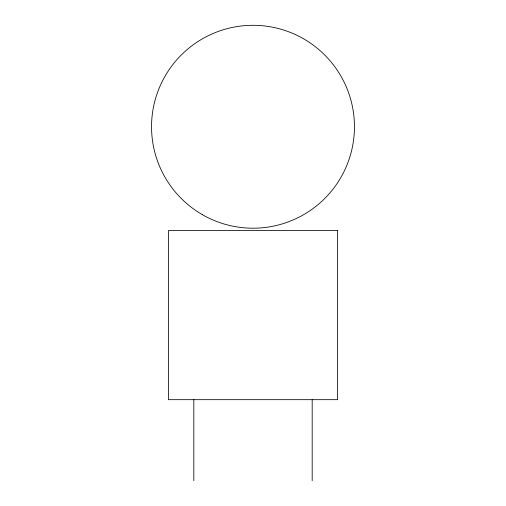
<?xml version="1.0" encoding="UTF-8"?>
<svg xmlns="http://www.w3.org/2000/svg" width="506" height="506" viewBox="0 0 506 506"><rect width="100%" height="100%" fill="white"/><g stroke="black" fill="none" stroke-linecap="round" stroke-linejoin="round"><path stroke-width="0.76" d="M312.183 399.677L312.183 480.7M193.817 399.677L193.817 480.7M337.546 230.591L168.454 230.591L168.454 399.677L337.546 399.677L337.546 230.591M202.273 214.614A101.453 101.453 0 0 0 354.453 126.753A101.453 101.453 0 0 0 202.273 38.892A101.453 101.453 0 0 0 202.273 214.614"/></g></svg>
